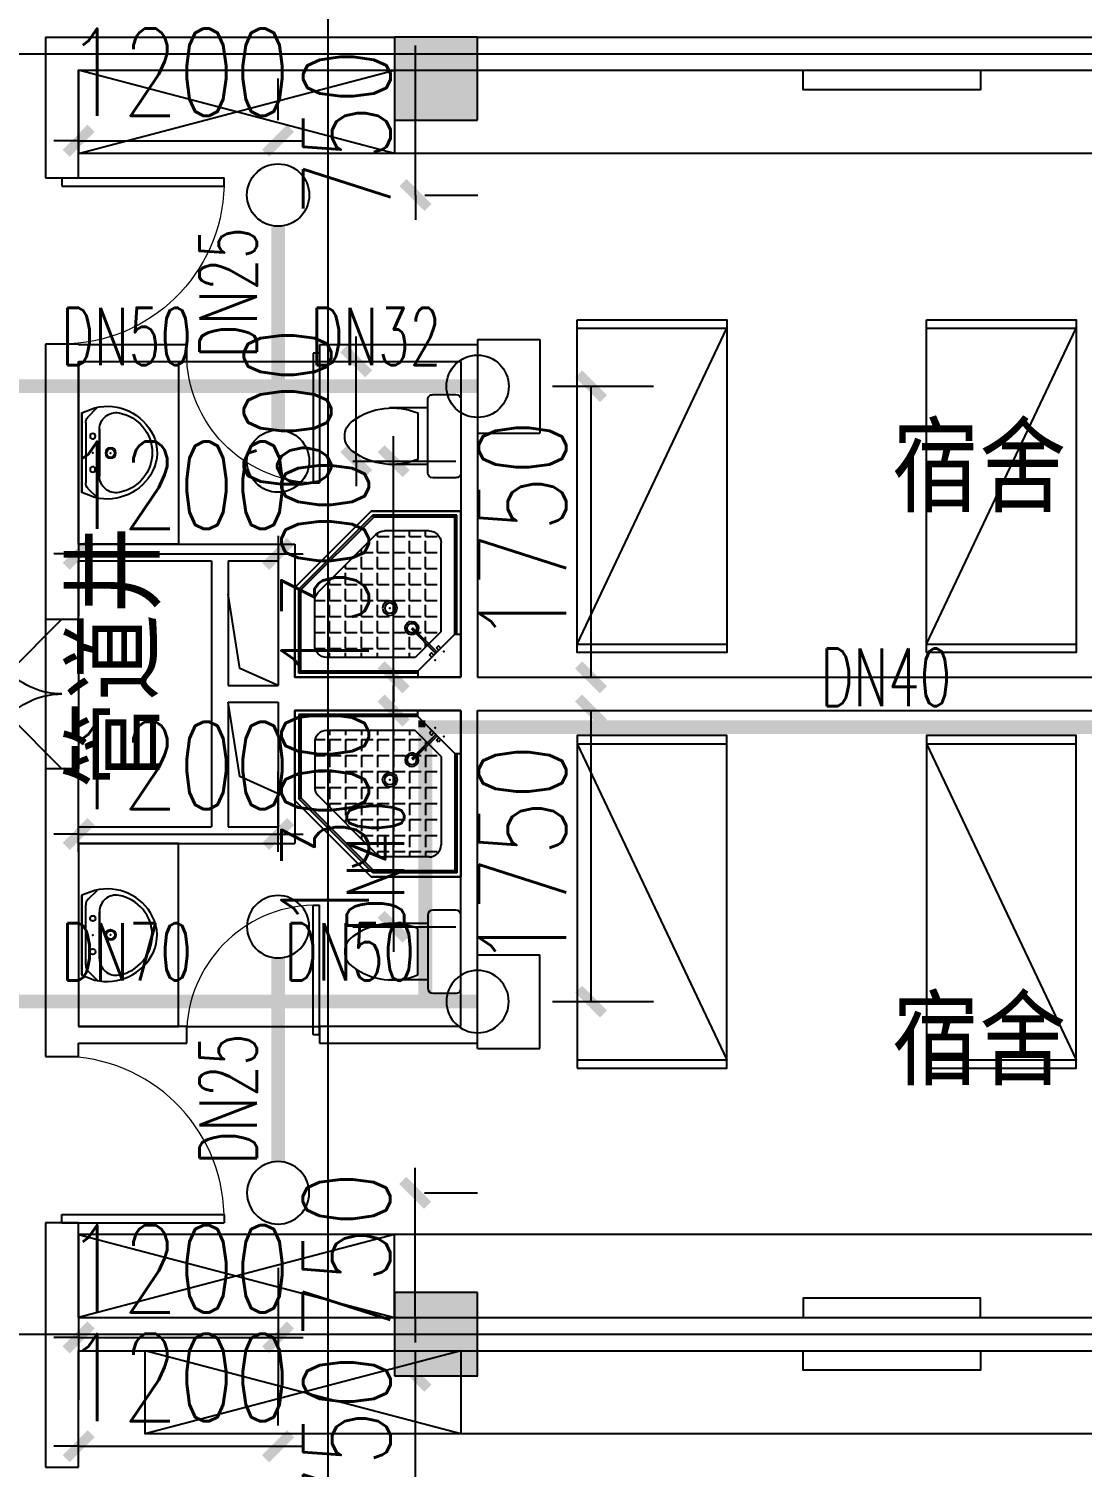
# Model space of a CAD drawing. Extents: x 0 to 2838408, y -923048 to 203859.
# Drawn here: x 2778163 to 2784500, y -489658 to -481008 of the extents above; entities that cross this region are included whole.
import ezdxf

# ---------------------------------------------------------------- set-up
doc = ezdxf.new("R2010")
doc.units = 0
doc.header["$LTSCALE"] = 1000
for name, color, linetype in [('A-Fixt', 81, 'Continuous'), ('CLAYER', 7, 'Continuous'), ('COLUMN', 9, 'Continuous'), ('DOOR_FIRE', 4, 'Continuous'), ('DOTE', 8, 'Continuous'), ('EQUIP_喷头', 7, 'Continuous'), ('PIPE-喷淋', 6, 'Continuous'), ('PUB_HATCH', 8, 'Continuous'), ('PUB_TEXT', 7, 'Continuous'), ('TEXT_喷淋', 7, 'Continuous'), ('TWT_DIM', 3, 'Continuous'), ('WALL', 9, 'Continuous'), ('WINDOW', 4, 'Continuous'), ('XREF', 8, 'Continuous'), ('洁具', 213, 'Continuous'), ('配景', 3, 'Continuous')]:
    doc.layers.add(name, color=color, linetype=linetype)
doc.styles.add('_TCH_DIM_T3', font='SIMPLEX', dxfattribs={"width": 0.75, "bigfont": 'HZTXT'})
doc.styles.add('_TWT_PIPEDN', font='SIMPLEX', dxfattribs={"width": 0.8, "height": 2.3, "bigfont": 'HZTXT'})
doc.styles.get("Standard").update_dxf_attribs({"font": 'geniso.shx', "bigfont": 'hztxt.shx'})
doc.dimstyles.new('_TWT_ARCH&&150', dxfattribs={"dimtxt": 525, "dimasz": 150, "dimexe": 375, "dimexo": 450, "dimgap": 150, "dimtad": 1, "dimdec": 0, "dimzin": 0, "dimdsep": 46, "dimtxsty": '_TCH_DIM_T3', "dimblk": 'ARCHTICK', "dimcen": 0.09, "dimclrt": 7, "dimazin": 2, "dimtfac": 1, "dimtdec": 0, "dimtix": 1, "dimtmove": 2, "dimatfit": 3, "dimfxl": 1, "dimtolj": 1, "dimtzin": 0, "dimarcsym": 0})

# ---------------------------------------------------------------- blocks, each defined once
blk = doc.blocks.new('1F平面-CAD导入_dwg_Drawing4_t3_dwg_$plan$00001613-474159-1F-927810-1F')
at = {"layer": '洁具'}
for p, q in [((-30, 250), (-170, 250)), ((-200, 169.7), (-430.4, 169.7)), ((-260.4, -139.7), (-260.4, 139.7)), ((-200, -169.7), (-200, -220)), ((-170, -250), (-30, -250))]:
    blk.add_line(p, q, dxfattribs=at)
for points in [[(-200, 220), (-200, 169.7), (-200, -169.7), (-430.4, -169.7)], [(0, -220), (0, 220)]]:
    blk.add_lwpolyline(points, dxfattribs=at)
for centre, radius, start, end in [((-170, 220), 30, 90, 180), ((-30, 220), 30, 0, 90), ((-589.6, 0), 109.8, 123.45086, 236.54914), ((-412.8, -227.4), 397.5, 67.45048, 126.63814), ((-412.8, 227.4), 397.5, 233.36186, 292.54952), ((-170, -220), 30, 180, 270), ((-30, -220), 30, 270, 0)]:
    blk.add_arc(centre, radius, start, end, dxfattribs=at)
blk = doc.blocks.new('$lvtry$00000169')
at = {"color": 0}
for p, q in [((258.9, -36), (258.9, 0)), ((258.9, -36), (36, -258.9)), ((258.9, -24), (976, -24)), ((258.9, -36), (964, -36)), ((964, -36), (976, -24)), ((964, -36), (964, -525.1)), ((976, -24), (976, -530.1)), ((276.1, -120), (120, -276.1)), ((143.9, -151), (290.7, -298.1)), ((151, -143.9), (297.8, -291)), ((269.6, -212.7), (269.6, -142.7)), ((276.1, -120), (808, -120)), ((365.9, -212.7), (365.9, -142.7)), ((462.1, -212.7), (462.1, -142.7)), ((558.4, -212.7), (558.4, -142.7)), ((654.6, -212.7), (654.6, -142.7)), ((750.9, -212.7), (750.9, -142.7)), ((847.1, -212.7), (847.1, -142.7)), ((36, -258.9), (0, -258.9)), ((24, -258.9), (24, -976)), ((36, -258.9), (36, -964)), ((173.4, -308.9), (173.4, -238.9)), ((183.4, -212.7), (205.5, -212.7)), ((219.6, -212.7), (243.4, -212.7)), ((269.6, -212.7), (339.6, -212.7)), ((269.6, -262.8), (269.6, -238.9)), ((365.9, -212.7), (435.9, -212.7)), ((365.9, -308.9), (365.9, -238.9)), ((462.1, -212.7), (532.1, -212.7)), ((462.1, -308.9), (462.1, -238.9)), ((558.4, -212.7), (628.4, -212.7)), ((558.4, -308.9), (558.4, -238.9)), ((654.6, -212.7), (724.6, -212.7)), ((654.6, -308.9), (654.6, -238.9)), ((750.9, -212.7), (820.9, -212.7)), ((750.9, -308.9), (750.9, -238.9)), ((847.1, -212.7), (880, -212.7)), ((847.1, -308.9), (847.1, -238.9)), ((880, -192), (880, -460.5)), ((120, -276.1), (120, -808)), ((120, -308.9), (147.1, -308.9)), ((173.4, -308.9), (243.4, -308.9)), ((173.4, -405.2), (173.4, -335.2)), ((269.6, -405.2), (269.6, -335.2)), ((334.3, -308.9), (339.6, -308.9)), ((365.9, -308.9), (435.9, -308.9)), ((365.9, -405.2), (365.9, -335.2)), ((462.1, -308.9), (532.1, -308.9)), ((462.1, -405.2), (462.1, -335.2)), ((558.4, -308.9), (628.4, -308.9)), ((558.4, -405.2), (558.4, -335.2)), ((654.6, -308.9), (724.6, -308.9)), ((654.6, -405.2), (654.6, -335.2)), ((750.9, -308.9), (820.9, -308.9)), ((750.9, -405.2), (750.9, -335.2)), ((847.1, -308.9), (880, -308.9)), ((847.1, -405.2), (847.1, -335.2)), ((120, -405.2), (147.1, -405.2)), ((173.4, -405.2), (243.4, -405.2)), ((173.4, -501.4), (173.4, -431.4)), ((269.6, -405.2), (339.6, -405.2)), ((269.6, -501.4), (269.6, -431.4)), ((365.9, -405.2), (378.6, -405.2)), ((365.9, -501.4), (365.9, -431.4)), ((462.1, -405.2), (532.1, -405.2)), ((462.1, -501.4), (462.1, -431.4)), ((558.4, -405.2), (628.4, -405.2)), ((558.4, -501.4), (558.4, -431.4)), ((654.6, -405.2), (724.6, -405.2)), ((654.6, -501.4), (654.6, -431.4)), ((750.9, -405.2), (820.9, -405.2)), ((750.9, -501.4), (750.9, -431.4)), ((847.1, -405.2), (880, -405.2)), ((847.1, -501.4), (847.1, -431.4)), ((120, -501.4), (147.1, -501.4)), ((173.4, -501.4), (243.4, -501.4)), ((269.6, -501.4), (339.6, -501.4)), ((365.9, -501.4), (435.9, -501.4)), ((462.1, -501.4), (532.1, -501.4)), ((858.9, -511.4), (511.4, -858.9)), ((558.4, -501.4), (628.4, -501.4)), ((654.6, -501.4), (724.6, -501.4)), ((750.9, -501.4), (820.9, -501.4)), ((847.1, -501.4), (867.2, -501.4)), ((120, -597.7), (147.1, -597.7)), ((173.4, -597.7), (173.4, -527.7)), ((173.4, -597.7), (243.4, -597.7)), ((269.6, -597.7), (269.6, -527.7)), ((269.6, -597.7), (339.6, -597.7)), ((365.9, -597.7), (365.9, -527.7)), ((365.9, -597.7), (435.9, -597.7)), ((462.1, -597.7), (462.1, -527.7)), ((462.1, -597.7), (532.1, -597.7)), ((964, -525.1), (525.1, -964)), ((976, -530.1), (530.1, -976)), ((558.4, -597.7), (558.4, -527.7)), ((558.4, -597.7), (628.4, -597.7)), ((654.6, -597.7), (654.6, -527.7)), ((654.6, -597.7), (724.6, -597.7)), ((750.9, -597.7), (750.9, -527.7)), ((750.9, -597.7), (772.6, -597.7)), ((964, -525.1), (976, -530.1)), ((173.4, -693.9), (173.4, -623.9)), ((269.6, -693.9), (269.6, -623.9)), ((365.9, -693.9), (365.9, -623.9)), ((462.1, -693.9), (462.1, -623.9)), ((558.4, -693.9), (558.4, -623.9)), ((654.6, -693.9), (654.6, -623.9)), ((120, -693.9), (147.1, -693.9)), ((173.4, -693.9), (243.4, -693.9)), ((173.4, -790.2), (173.4, -720.2)), ((269.6, -693.9), (339.6, -693.9)), ((269.6, -790.2), (269.6, -720.2)), ((365.9, -693.9), (435.9, -693.9)), ((365.9, -790.2), (365.9, -720.2)), ((462.1, -693.9), (532.1, -693.9)), ((462.1, -790.2), (462.1, -720.2)), ((558.4, -693.9), (628.4, -693.9)), ((558.4, -790.2), (558.4, -720.2)), ((654.6, -693.9), (676.4, -693.9)), ((120, -790.2), (147.1, -790.2)), ((173.4, -790.2), (243.4, -790.2)), ((173.4, -877.5), (173.4, -816.4)), ((269.6, -790.2), (339.6, -790.2)), ((269.6, -880), (269.6, -816.4)), ((365.9, -790.2), (435.9, -790.2)), ((365.9, -880), (365.9, -816.4)), ((462.1, -790.2), (532.1, -790.2)), ((462.1, -880), (462.1, -816.4)), ((558.4, -790.2), (580.1, -790.2)), ((192, -880), (460.5, -880)), ((36, -964), (24, -976)), ((24, -976), (530.1, -976)), ((36, -964), (525.1, -964)), ((525.1, -964), (530.1, -976))]:
    blk.add_line(p, q, dxfattribs=at)
blk.add_lwpolyline([(0, 0), (0, -1000), (540, -1000), (1000, -540), (1000, 0)], close=True)
for points in [[(0, 0), (0, -1000)], [(0, 0), (1000, 0)], [(1000, 0), (1000, -540)], [(136.1, -189.7), (147.9, -177.9), (132.5, -162.5), (120.7, -174.3)], [(189.7, -136.1), (177.9, -147.9), (162.5, -132.5), (174.3, -120.7)], [(1000, -540), (540, -1000)], [(0, -1000), (540, -1000)]]:
    blk.add_lwpolyline(points, close=True, dxfattribs=at)
for radius in [43.8, 31.1]:
    blk.add_circle((416.2, -427.6), radius, dxfattribs=at)
for centre, radius, start, end in [((808, -192), 72, 0, 90), ((296, -295.7), 40.6, 142.58296, 128.41974), ((296, -295.7), 28.6, 145.82801, 125.65986), ((808, -460.5), 72, 315, 0), ((192, -808), 72, 180, 270), ((460.5, -808), 72, 270, 315)]:
    blk.add_arc(centre, radius, start, end, dxfattribs=at)
for p in [(103.2, -155.8, 0), (156.1, -102.2, 0), (415.8, -428.1, 0)]:
    blk.add_point(p, dxfattribs=at)
blk = doc.blocks.new('$lvtry$00000178')
at = {"color": 0}
for p, q in [((-238.4, 0), (238.4, 0)), ((-214.1, -36.1), (-272.1, -90.6)), ((-179.8, -22.5), (180.1, -22.5)), ((215.7, -37.5), (268.3, -90.8)), ((-141.7, -105.2), (140.2, -105.2)), ((140.2, -105.2), (-141.7, -105.2))]:
    blk.add_line(p, q, dxfattribs=at)
blk.add_lwpolyline([(-103.6, -429.7, 0.224698), (110.4, -425.4, 0.348046), (268.9, -78.5), (239.5, 0), (-241.3, 0), (-270.7, -78.5, 0.356844)], format="xyb", close=True, dxfattribs=at)
for centre, radius in [((-100, -65), 16.3), ((100, -65), 16.3), ((1.4, -172.5), 31.6)]:
    blk.add_circle(centre, radius, dxfattribs=at)
at = {"color": 0, "lineweight": 13}
blk.add_circle((1.4, -172.5), 23, dxfattribs=at)
at = {"color": 0}
for centre, radius, start, end in [((-179.8, -72.5), 50, 90, 133.18096), ((180.1, -72.5), 50, 44.56072, 90), ((-141.7, -205.2), 100, 90, 190.56023), ((140.2, -205.2), 100, 349.43977, 90), ((-0.7, -179), 243.4, 190.56023, 349.43977)]:
    blk.add_arc(centre, radius, start, end, dxfattribs=at)
for p in [(0, -65), (1.4, -172.5)]:
    blk.add_point(p, dxfattribs=at)
blk = doc.blocks.new('A$C70365C93')
at = {"layer": '洁具'}
blk.add_lwpolyline([(-1900, 2300), (-1900, 1700), (-800, 1700), (-800, 2300)], close=True, dxfattribs=at)
blk.add_blockref('$lvtry$00000178', (-1350, 2280), dxfattribs=at)
at = {"layer": '洁具', "rotation": 180}
blk.add_blockref('$lvtry$00000169', (0, 0), dxfattribs=at)
at = {"layer": '洁具', "extrusion": (0, 0, -1), "xscale": -1, "zscale": -1, "rotation": 90}
blk.add_blockref('1F平面-CAD导入_dwg_Drawing4_t3_dwg_$plan$00001613-474159-1F-927810-1F', (1450, 0), dxfattribs=at)
blk = doc.blocks.new('单人床')
at = {"layer": 'A-Fixt'}
for p, q in [((47773.8, 13973.4), (48673.8, 13973.4)), ((47773.8, 12073.4), (48673.8, 13973.4)), ((47773.8, 12073.4), (48673.8, 12073.4))]:
    blk.add_line(p, q, dxfattribs=at)
blk.add_lwpolyline([(47773.8, 14023.4), (48673.8, 14023.4), (48673.8, 12023.4), (47773.8, 12023.4), (47773.8, 14023.4)], dxfattribs=at)
blk = doc.blocks.new('CH_AP01')
for p, q in [((-311.4, 16.6), (-275, 0)), ((-275, 0), (275, 0)), ((275, 0), (311.4, 16.6))]:
    blk.add_line(p, q)
for centre, radius, start, end in [((0, -578.9), 1212.6, 74.71041, 105.28959), ((-306.8, 555.3), 37.8, 100.18588, 202.83587), ((-1658.4, 201.9), 1359.7, 352.16586, 14.42826), ((-823.7, 250), 562.9, 335.50378, 31.09034), ((0, -578.9), 1172.6, 75.02868, 104.97132), ((0, -1278.1), 1856.9, 80.61099, 99.38901), ((-823.7, 250), 602.9, 335.50378, 30.26909), ((823.7, 250), 602.9, 149.73091, 204.49622), ((823.7, 250), 562.9, 148.90966, 204.49622), ((1658.4, 201.9), 1359.7, 165.57174, 187.83414), ((306.8, 555.3), 37.8, 337.16413, 79.81412), ((0, -578.9), 1092.6, 75.87672, 104.12328)]:
    blk.add_arc(centre, radius, start, end)
blk = doc.blocks.new('A$C61295E98')
at = {"color": 3}
for p, q in [((544, 597.9), (0, 597.9)), ((0, 597.9), (0, 0)), ((161.4, 597.9), (161.4, 0)), ((170.4, 0.2), (170.4, 597.6)), ((602.7, 572.2), (602.7, 25.6)), ((624, 517.9), (624, 80)), ((544, 0), (0, 0))]:
    blk.add_line(p, q, dxfattribs=at)
for points in [[(81.8, 540.3), (75.3, 540.3), (75.3, 576.8), (81.8, 576.8)], [(81.8, 453.1), (75.3, 453.1), (75.3, 489.6), (81.8, 489.6)], [(81.8, 352.9), (75.3, 352.9), (75.3, 389.4), (81.8, 389.4)]]:
    blk.add_lwpolyline(points, close=True, dxfattribs=at)
for centre in [(74, 250.1), (74, 164.2), (74, 70.5)]:
    blk.add_circle(centre, 15.7, dxfattribs=at)
for centre, start, end in [((544, 517.9), 360, 90), ((544, 80), 270, 0)]:
    blk.add_arc(centre, 80, start, end, dxfattribs=at)
blk = doc.blocks.new('宿舍')
at = {"layer": 'A-Fixt'}
for p, q in [((47853.8, 13801.7), (48353.8, 15701.7)), ((48353.8, 13801.7), (47853.8, 15701.7)), ((47853.8, 13801.7), (48353.8, 13801.7))]:
    blk.add_line(p, q, dxfattribs=at)
for points in [[(47853.8, 8601.7), (48353.8, 8601.7), (48353.8, 15701.7), (47853.8, 15701.7)], [(47853.8, 10676.1), (47970.5, 10676.1), (47970.5, 11742.6), (47853.8, 11742.6)]]:
    blk.add_lwpolyline(points, close=True, dxfattribs=at)
at = {"xscale": -1, "rotation": 90}
for p in [(63677.2, 60475.5), (63677.2, 58775.5)]:
    blk.add_blockref('单人床', p, dxfattribs=at)
at = {"layer": 'A-Fixt', "xscale": -1, "rotation": 180}
for p in [(50002, 9140.5), (51117.2, 9140.5)]:
    blk.add_blockref('CH_AP01', p, dxfattribs=at)
at = {"layer": '配景', "color": 252}
blk.add_blockref('A$C61295E98', (47853.8, 7096.6), dxfattribs=at)
blk = doc.blocks.new('宿舍一')
at = {"layer": 'A-Fixt'}
for p, q in [((48153.8, 16101.7), (48653.8, 16101.7)), ((48653.8, 14201.7), (48153.8, 16101.7)), ((48653.8, 16101.7), (48153.8, 14201.7)), ((48153.8, 14201.7), (48653.8, 14201.7))]:
    blk.add_line(p, q, dxfattribs=at)
for points in [[(48153.8, 8601.7), (48653.8, 8601.7), (48653.8, 16101.7), (48153.8, 16101.7)], [(48153.8, 10676.1), (48270.5, 10676.1), (48270.5, 11742.6), (48153.8, 11742.6)]]:
    blk.add_lwpolyline(points, close=True, dxfattribs=at)
at = {"xscale": -1, "rotation": 90}
for p in [(63677.2, 60875.5), (63677.2, 58775.5)]:
    blk.add_blockref('单人床', p, dxfattribs=at)
at = {"layer": 'A-Fixt', "xscale": -1, "rotation": 179.9999999998882}
for p in [(50002, 9140.5), (51117.2, 9140.5)]:
    blk.add_blockref('CH_AP01', p, dxfattribs=at)
at = {"layer": '配景', "color": 252, "rotation": 359.9999999998882}
blk.add_blockref('A$C61295E98', (48153.8, 7096.6), dxfattribs=at)
blk = doc.blocks.new('$DorLib2D$00000116')
at = {"color": 0}
for p, q in [((-0.5, 0), (-0.1464, 0.3536)), ((0.5, 0), (0.1464, 0.3536))]:
    blk.add_line(p, q, dxfattribs=at)
for centre, start, end in [((-0.5, 0), 0, 45), ((0.5, 0), 135, 180)]:
    blk.add_arc(centre, 0.5, start, end, dxfattribs=at)
blk = doc.blocks.new('$DorLib2D$00000001')
for p, q in [((0.45, 0.975), (0.5, 0.975)), ((0.45, 0), (0.45, 0.975)), ((0.5, 0), (0.5, 0.975)), ((0.5, 0), (0.45, 0))]:
    blk.add_line(p, q)
at = {"lineweight": 13}
blk.add_arc((0.475, 0), 0.975, 91.46928, 180, dxfattribs=at)
blk = doc.blocks.new('3F1')
at = {"layer": 'PUB_HATCH'}
for points in [[(2444316.7, -481058.3), (2444316.7, -481558.3), (2444816.7, -481558.3), (2444816.7, -481058.3)], [(2444316.7, -488608.3), (2444316.7, -489108.3), (2444816.7, -489108.3), (2444816.7, -488608.3)]]:
    blk.add_hatch(color=256, dxfattribs=at).paths.add_polyline_path(points)
for points in [[(2443616.7, -484958.3), (2443386.5, -484854.7), (2443316.7, -484408.3)], [(2443616.7, -485608.3), (2443386.5, -485504.7), (2443316.7, -485058.3)]]:
    blk.add_lwpolyline(points)
at = {"layer": 'COLUMN'}
for p, q in [((2444316.7, -481058.3), (2444316.7, -481558.3)), ((2444816.7, -481058.3), (2444316.7, -481058.3)), ((2444816.7, -481558.3), (2444816.7, -481058.3)), ((2444316.7, -481558.3), (2444816.7, -481558.3)), ((2444316.7, -488608.3), (2444316.7, -489108.3)), ((2444816.7, -488608.3), (2444316.7, -488608.3)), ((2444816.7, -489108.3), (2444816.7, -488608.3)), ((2444316.7, -489108.3), (2444816.7, -489108.3))]:
    blk.add_line(p, q, dxfattribs=at)
at = {"layer": 'DOOR_FIRE'}
for p, q in [((2442216.7, -484558.3), (2442216.7, -485458.3)), ((2442416.7, -484558.3), (2442416.7, -485458.3))]:
    blk.add_line(p, q, dxfattribs=at)
at = {"layer": 'DOTE'}
for p, q in [((2443916.7, -467258.3), (2443916.7, -550458.3)), ((2435862.3, -481158.3), (2453916.7, -481158.3)), ((2435862.3, -488858.3), (2453916.7, -488858.3))]:
    blk.add_line(p, q, dxfattribs=at)
at = {"layer": 'WALL'}
for p, q in [((2442216.7, -481058.3), (2442216.7, -481904)), ((2442216.7, -481058.3), (2444316.7, -481058.3)), ((2444816.7, -481058.3), (2449916.7, -481058.3)), ((2442416.7, -481904), (2442416.7, -481258.3)), ((2442416.7, -481258.3), (2444316.7, -481258.3)), ((2444816.7, -481258.3), (2449916.7, -481258.3)), ((2442216.7, -481904), (2442416.7, -481904)), ((2442416.7, -482904), (2442216.7, -482904)), ((2442216.7, -482904), (2442216.7, -482908.3)), ((2442216.7, -482908.3), (2442216.7, -484108.3)), ((2442416.7, -482908.3), (2442416.7, -482904)), ((2443066.7, -482908.3), (2442416.7, -482908.3)), ((2443066.7, -483008.3), (2443066.7, -482908.3)), ((2444816.7, -482908.3), (2443866.7, -482908.3)), ((2443866.7, -482908.3), (2443866.7, -483008.3)), ((2444816.7, -482908.3), (2444816.7, -484908.3)), ((2442416.7, -483008.3), (2442416.7, -484108.3)), ((2442416.7, -483008.3), (2443066.7, -483008.3)), ((2443866.7, -483008.3), (2444716.7, -483008.3)), ((2444716.7, -483008.3), (2444716.7, -484908.3)), ((2442216.7, -484108.3), (2442216.7, -484558.3)), ((2442416.7, -484108.3), (2443216.7, -484108.3)), ((2443216.7, -484108.3), (2443716.7, -484108.3)), ((2443716.7, -484108.3), (2443716.7, -484908.3)), ((2442416.7, -484558.3), (2442416.7, -484208.3)), ((2442416.7, -484208.3), (2443216.7, -484208.3)), ((2443216.7, -484208.3), (2443216.7, -485008.3)), ((2443316.7, -484208.3), (2443616.7, -484208.3)), ((2443316.7, -484208.3), (2443316.7, -484958.3)), ((2443616.7, -484208.3), (2443616.7, -484958.3)), ((2442216.7, -484558.3), (2442416.7, -484558.3)), ((2443716.7, -484908.3), (2444716.7, -484908.3)), ((2444816.7, -484908.3), (2450166.7, -484908.3)), ((2443316.7, -484958.3), (2443616.7, -484958.3)), ((2443216.7, -485008.3), (2443216.7, -485808.3)), ((2443316.7, -485058.3), (2443316.7, -485808.3)), ((2443316.7, -485058.3), (2443616.7, -485058.3)), ((2443616.7, -485058.3), (2443616.7, -485808.3)), ((2443716.7, -485108.3), (2443716.7, -485908.3)), ((2443716.7, -485108.3), (2444716.7, -485108.3)), ((2444716.7, -487008.3), (2444716.7, -485108.3)), ((2444816.7, -487108.3), (2444816.7, -485108.3)), ((2444816.7, -485108.3), (2450166.7, -485108.3)), ((2442416.7, -485458.3), (2442216.7, -485458.3)), ((2442216.7, -485458.3), (2442216.7, -485908.3)), ((2442416.7, -485808.3), (2442416.7, -485458.3)), ((2442416.7, -485808.3), (2443216.7, -485808.3)), ((2443316.7, -485808.3), (2443616.7, -485808.3)), ((2442216.7, -485908.3), (2442216.7, -487108.3)), ((2442416.7, -485908.3), (2442416.7, -487008.3)), ((2442416.7, -485908.3), (2443216.7, -485908.3)), ((2443216.7, -485908.3), (2443716.7, -485908.3)), ((2443066.7, -487008.3), (2442416.7, -487008.3)), ((2443066.7, -487108.3), (2443066.7, -487008.3)), ((2444716.7, -487008.3), (2443866.7, -487008.3)), ((2443866.7, -487008.3), (2443866.7, -487108.3)), ((2442216.7, -487108.3), (2442216.7, -487187.9)), ((2442416.7, -487108.3), (2443066.7, -487108.3)), ((2442416.7, -487187.9), (2442416.7, -487108.3)), ((2443866.7, -487108.3), (2444816.7, -487108.3)), ((2442216.7, -487187.9), (2442416.7, -487187.9)), ((2442416.7, -488187.9), (2442216.7, -488187.9)), ((2442216.7, -488187.9), (2442216.7, -488858.3)), ((2442416.7, -488758.3), (2442416.7, -488187.9)), ((2442416.7, -488758.3), (2444316.7, -488758.3)), ((2444816.7, -488758.3), (2449916.7, -488758.3)), ((2442216.7, -488858.3), (2442216.7, -489658.3)), ((2442416.7, -489658.3), (2442416.7, -488958.3)), ((2442416.7, -488958.3), (2444316.7, -488958.3)), ((2444816.7, -488958.3), (2449916.7, -488958.3)), ((2442216.7, -489658.3), (2442416.7, -489658.3))]:
    blk.add_line(p, q, dxfattribs=at)
at = {"layer": 'WINDOW'}
for p, q in [((2443066.7, -483008.3), (2443866.7, -483008.3)), ((2443066.7, -487008.3), (2443866.7, -487008.3))]:
    blk.add_line(p, q, dxfattribs=at)
at = {"xscale": -1, "rotation": 89.99999999992463}
for name, p in [('宿舍一', (2458518.4, -433104.4)), ('A$C70365C93', (2444716.7, -484908.3)), ('宿舍', (2458518.4, -441104.4))]:
    blk.add_blockref(name, p, dxfattribs=at)
for name, p, rotation in [('A$C70365C93', (2444716.7, -485108.3), 89.99999999999997), ('宿舍一', (2458518.4, -536912.1), 90.00000000002933)]:
    blk.add_blockref(name, p, dxfattribs=dict(rotation=rotation))
at = {"layer": 'DOOR_FIRE', "xscale": 900, "yscale": -900, "zscale": 200, "rotation": 269.9999999999926}
blk.add_blockref('$DorLib2D$00000116', (2442316.7, -485008.3), dxfattribs=at)
at = {"layer": 'WINDOW', "yscale": 1000, "rotation": 269.9999999999923}
for p, xscale, zscale in [((2442316.7, -482404), -1000, -1000), ((2442316.7, -487687.9), 1000, 1000)]:
    blk.add_blockref('$DorLib2D$00000001', p, dxfattribs=dict(at, xscale=xscale, zscale=zscale))
at = {"layer": 'WINDOW', "xscale": 800, "zscale": 800}
for p, yscale in [((2443466.7, -482958.3), -800), ((2443466.7, -487058.3), 800)]:
    blk.add_blockref('$DorLib2D$00000001', p, dxfattribs=dict(at, yscale=yscale))
at = {"layer": 'CLAYER'}
blk.add_text('管道井', height=525, rotation=90, dxfattribs=at).set_placement((2442903.7, -485575.9))
at = {"layer": 'PUB_TEXT'}
for p in [(2447308.9, -483916.2), (2447308.9, -487361.6)]:
    blk.add_text('宿舍', height=525, dxfattribs=at).set_placement(p)
blk = doc.blocks.new('_ArchTick')
at = {"color": 0, "linetype": 'ByBlock', "const_width": 0.4}
blk.add_lwpolyline([(-0.5, -0.5), (0.5, 0.5)], dxfattribs=at)
blk = doc.blocks.new('*D2303')
at = {"layer": 'Defpoints', "color": 0, "linetype": 'ByBlock', "transparency": 16777216}
for p in [(2780095.3, -489108.3), (2780488.7, -489108.3), (2780095.3, -489858.3)]:
    blk.add_point(p, dxfattribs=at)
at = {"layer": 'TWT_DIM', "color": 0, "linetype": 'ByBlock', "lineweight": -2, "transparency": 16777216}
for p, q in [((2780488.7, -489108.3), (2780488.7, -488958.3)), ((2780488.7, -489858.3), (2780488.7, -489108.3)), ((2780545.3, -489108.3), (2780863.7, -489108.3)), ((2780488.7, -489858.3), (2780488.7, -490008.3)), ((2780545.3, -489858.3), (2780863.7, -489858.3))]:
    blk.add_line(p, q, dxfattribs=at)
at = {"layer": 'TWT_DIM', "color": 0, "linetype": 'ByBlock', "lineweight": -2, "transparency": 16777216, "xscale": 150, "yscale": 150, "zscale": 150}
for p, rotation in [((2780488.7, -489108.3), 270), ((2780488.7, -489858.3), 90)]:
    blk.add_blockref('_ArchTick', p, dxfattribs=dict(at, rotation=rotation))
at = {"layer": 'TWT_DIM', "color": 7, "linetype": 'ByBlock', "transparency": 16777216, "insert": (2780076.2, -489483.3), "char_height": 525, "attachment_point": 5, "rotation": 90, "style": '_TCH_DIM_T3'}
blk.add_mtext('\\A1;750', dxfattribs=at)
blk = doc.blocks.new('*D2305')
at = {"layer": 'Defpoints', "color": 0, "linetype": 'ByBlock', "transparency": 16777216}
for p in [(2779662.5, -489531.9), (2778462.5, -489858.3), (2779662.5, -489858.3)]:
    blk.add_point(p, dxfattribs=at)
at = {"layer": 'TWT_DIM', "color": 0, "linetype": 'ByBlock', "lineweight": -2, "transparency": 16777216}
for p, q in [((2778462.5, -489408.3), (2778462.5, -489156.9)), ((2779662.5, -489408.3), (2779662.5, -489156.9)), ((2778462.5, -489531.9), (2778312.5, -489531.9)), ((2778462.5, -489531.9), (2779662.5, -489531.9)), ((2779662.5, -489531.9), (2779812.5, -489531.9))]:
    blk.add_line(p, q, dxfattribs=at)
at = {"layer": 'TWT_DIM', "color": 0, "linetype": 'ByBlock', "lineweight": -2, "transparency": 16777216, "xscale": 150, "yscale": 150, "zscale": 150}
blk.add_blockref('_ArchTick', (2778462.5, -489531.9), dxfattribs=at)
at = {"layer": 'TWT_DIM', "color": 0, "linetype": 'ByBlock', "lineweight": -2, "transparency": 16777216, "xscale": 150, "yscale": 150, "zscale": 150, "rotation": 180}
blk.add_blockref('_ArchTick', (2779662.5, -489531.9), dxfattribs=at)
at = {"layer": 'TWT_DIM', "color": 7, "linetype": 'ByBlock', "transparency": 16777216, "insert": (2779062.5, -489119.4), "char_height": 525, "attachment_point": 5, "style": '_TCH_DIM_T3'}
blk.add_mtext('\\A1;1200', dxfattribs=at)
blk = doc.blocks.new('*D2311')
at = {"layer": 'Defpoints', "color": 0, "linetype": 'ByBlock', "transparency": 16777216}
for p in [(2779662.5, -483608.3), (2780357.4, -483608.3), (2779662.5, -484908.3)]:
    blk.add_point(p, dxfattribs=at)
at = {"layer": 'TWT_DIM', "color": 0, "linetype": 'ByBlock', "lineweight": -2, "transparency": 16777216}
for p, q in [((2780357.4, -483608.3), (2780357.4, -483458.3)), ((2780112.5, -483608.3), (2780732.4, -483608.3)), ((2780357.4, -484908.3), (2780357.4, -483608.3)), ((2780112.5, -484908.3), (2780732.4, -484908.3)), ((2780357.4, -484908.3), (2780357.4, -485058.3))]:
    blk.add_line(p, q, dxfattribs=at)
at = {"layer": 'TWT_DIM', "color": 0, "linetype": 'ByBlock', "lineweight": -2, "transparency": 16777216, "xscale": 150, "yscale": 150, "zscale": 150}
for p, rotation in [((2780357.4, -483608.3), 270), ((2780357.4, -484908.3), 90)]:
    blk.add_blockref('_ArchTick', p, dxfattribs=dict(at, rotation=rotation))
at = {"layer": 'TWT_DIM', "color": 7, "linetype": 'ByBlock', "transparency": 16777216, "insert": (2779944.9, -484258.3), "char_height": 525, "attachment_point": 5, "rotation": 90, "style": '_TCH_DIM_T3'}
blk.add_mtext('\\A1;1300', dxfattribs=at)
blk = doc.blocks.new('*D2312')
at = {"layer": 'Defpoints', "color": 0, "linetype": 'ByBlock', "transparency": 16777216}
for p in [(2779662.5, -485108.3), (2780357.4, -485108.3), (2779662.5, -486408.3)]:
    blk.add_point(p, dxfattribs=at)
at = {"layer": 'TWT_DIM', "color": 0, "linetype": 'ByBlock', "lineweight": -2, "transparency": 16777216}
for p, q in [((2780357.4, -485108.3), (2780357.4, -484958.3)), ((2780112.5, -485108.3), (2780732.4, -485108.3)), ((2780357.4, -486408.3), (2780357.4, -485108.3)), ((2780112.5, -486408.3), (2780732.4, -486408.3)), ((2780357.4, -486408.3), (2780357.4, -486558.3))]:
    blk.add_line(p, q, dxfattribs=at)
at = {"layer": 'TWT_DIM', "color": 0, "linetype": 'ByBlock', "lineweight": -2, "transparency": 16777216, "xscale": 150, "yscale": 150, "zscale": 150}
for p, rotation in [((2780357.4, -485108.3), 270), ((2780357.4, -486408.3), 90)]:
    blk.add_blockref('_ArchTick', p, dxfattribs=dict(at, rotation=rotation))
at = {"layer": 'TWT_DIM', "color": 7, "linetype": 'ByBlock', "transparency": 16777216, "insert": (2779944.9, -485758.3), "char_height": 525, "attachment_point": 5, "rotation": 90, "style": '_TCH_DIM_T3'}
blk.add_mtext('\\A1;1300', dxfattribs=at)
blk = doc.blocks.new('*D2585')
at = {"layer": 'Defpoints', "color": 0, "linetype": 'ByBlock', "transparency": 16777216}
for p in [(2780862.5, -485108.3), (2781544.9, -485108.3), (2780862.5, -486858.3)]:
    blk.add_point(p, dxfattribs=at)
at = {"layer": 'TWT_DIM', "color": 0, "linetype": 'ByBlock', "lineweight": -2, "transparency": 16777216}
for p, q in [((2781312.5, -485108.3), (2781919.9, -485108.3)), ((2781544.9, -486858.3), (2781544.9, -485108.3)), ((2781312.5, -486858.3), (2781919.9, -486858.3))]:
    blk.add_line(p, q, dxfattribs=at)
at = {"layer": 'TWT_DIM', "color": 0, "linetype": 'ByBlock', "lineweight": -2, "transparency": 16777216, "xscale": 150, "yscale": 150, "zscale": 150}
for p, rotation in [((2781544.9, -485108.3), 90), ((2781544.9, -486858.3), 270)]:
    blk.add_blockref('_ArchTick', p, dxfattribs=dict(at, rotation=rotation))
at = {"layer": 'TWT_DIM', "color": 7, "linetype": 'ByBlock', "transparency": 16777216, "insert": (2781132.4, -485983.3), "char_height": 525, "attachment_point": 5, "rotation": 90, "style": '_TCH_DIM_T3'}
blk.add_mtext('\\A1;1750', dxfattribs=at)
blk = doc.blocks.new('*D2586')
at = {"layer": 'Defpoints', "color": 0, "linetype": 'ByBlock', "transparency": 16777216}
for p in [(2780093.7, -488008.3), (2780487, -488008.3), (2780093.7, -488758.3)]:
    blk.add_point(p, dxfattribs=at)
at = {"layer": 'TWT_DIM', "color": 0, "linetype": 'ByBlock', "lineweight": -2, "transparency": 16777216}
for p, q in [((2780487, -488008.3), (2780487, -487858.3)), ((2780487, -488758.3), (2780487, -488008.3)), ((2780543.7, -488008.3), (2780862, -488008.3)), ((2780487, -488758.3), (2780487, -488908.3)), ((2780543.7, -488758.3), (2780862, -488758.3))]:
    blk.add_line(p, q, dxfattribs=at)
at = {"layer": 'TWT_DIM', "color": 0, "linetype": 'ByBlock', "lineweight": -2, "transparency": 16777216, "xscale": 150, "yscale": 150, "zscale": 150}
for p, rotation in [((2780487, -488008.3), 270), ((2780487, -488758.3), 90)]:
    blk.add_blockref('_ArchTick', p, dxfattribs=dict(at, rotation=rotation))
at = {"layer": 'TWT_DIM', "color": 7, "linetype": 'ByBlock', "transparency": 16777216, "insert": (2780074.5, -488383.3), "char_height": 525, "attachment_point": 5, "rotation": 90, "style": '_TCH_DIM_T3'}
blk.add_mtext('\\A1;750', dxfattribs=at)
blk = doc.blocks.new('*D2587')
at = {"layer": 'Defpoints', "color": 0, "linetype": 'ByBlock', "transparency": 16777216}
for p in [(2779662.5, -485850.5), (2778462.5, -486408.3), (2779662.5, -486408.3)]:
    blk.add_point(p, dxfattribs=at)
at = {"layer": 'TWT_DIM', "color": 0, "linetype": 'ByBlock', "lineweight": -2, "transparency": 16777216}
for p, q in [((2778462.5, -485958.3), (2778462.5, -485475.5)), ((2779662.5, -485958.3), (2779662.5, -485475.5)), ((2778462.5, -485850.5), (2778312.5, -485850.5)), ((2778462.5, -485850.5), (2779662.5, -485850.5)), ((2779662.5, -485850.5), (2779812.5, -485850.5))]:
    blk.add_line(p, q, dxfattribs=at)
at = {"layer": 'TWT_DIM', "color": 0, "linetype": 'ByBlock', "lineweight": -2, "transparency": 16777216, "xscale": 150, "yscale": 150, "zscale": 150}
blk.add_blockref('_ArchTick', (2778462.5, -485850.5), dxfattribs=at)
at = {"layer": 'TWT_DIM', "color": 0, "linetype": 'ByBlock', "lineweight": -2, "transparency": 16777216, "xscale": 150, "yscale": 150, "zscale": 150, "rotation": 180}
blk.add_blockref('_ArchTick', (2779662.5, -485850.5), dxfattribs=at)
at = {"layer": 'TWT_DIM', "color": 7, "linetype": 'ByBlock', "transparency": 16777216, "insert": (2779062.5, -485438), "char_height": 525, "attachment_point": 5, "style": '_TCH_DIM_T3'}
blk.add_mtext('\\A1;1200', dxfattribs=at)
blk = doc.blocks.new('*D2588')
at = {"layer": 'Defpoints', "color": 0, "linetype": 'ByBlock', "transparency": 16777216}
for p in [(2778462.5, -488008.3), (2779662.5, -488008.3), (2779662.5, -488877.5)]:
    blk.add_point(p, dxfattribs=at)
at = {"layer": 'TWT_DIM', "color": 0, "linetype": 'ByBlock', "lineweight": -2, "transparency": 16777216}
for p, q in [((2778462.5, -488458.3), (2778462.5, -489252.5)), ((2779662.5, -488458.3), (2779662.5, -489252.5)), ((2778462.5, -488877.5), (2778312.5, -488877.5)), ((2778462.5, -488877.5), (2779662.5, -488877.5)), ((2779662.5, -488877.5), (2779812.5, -488877.5))]:
    blk.add_line(p, q, dxfattribs=at)
at = {"layer": 'TWT_DIM', "color": 0, "linetype": 'ByBlock', "lineweight": -2, "transparency": 16777216, "xscale": 150, "yscale": 150, "zscale": 150}
blk.add_blockref('_ArchTick', (2778462.5, -488877.5), dxfattribs=at)
at = {"layer": 'TWT_DIM', "color": 0, "linetype": 'ByBlock', "lineweight": -2, "transparency": 16777216, "xscale": 150, "yscale": 150, "zscale": 150, "rotation": 180}
blk.add_blockref('_ArchTick', (2779662.5, -488877.5), dxfattribs=at)
at = {"layer": 'TWT_DIM', "color": 7, "linetype": 'ByBlock', "transparency": 16777216, "insert": (2779062.5, -488465), "char_height": 525, "attachment_point": 5, "style": '_TCH_DIM_T3'}
blk.add_mtext('\\A1;1200', dxfattribs=at)
blk = doc.blocks.new('*D2589')
at = {"layer": 'Defpoints', "color": 0, "linetype": 'ByBlock', "transparency": 16777216}
for p in [(2780862.5, -483158.3), (2781544.9, -483158.3), (2780862.5, -484908.3)]:
    blk.add_point(p, dxfattribs=at)
at = {"layer": 'TWT_DIM', "color": 0, "linetype": 'ByBlock', "lineweight": -2, "transparency": 16777216}
for p, q in [((2781312.5, -483158.3), (2781919.9, -483158.3)), ((2781544.9, -484908.3), (2781544.9, -483158.3)), ((2781312.5, -484908.3), (2781919.9, -484908.3))]:
    blk.add_line(p, q, dxfattribs=at)
at = {"layer": 'TWT_DIM', "color": 0, "linetype": 'ByBlock', "lineweight": -2, "transparency": 16777216, "xscale": 150, "yscale": 150, "zscale": 150}
for p, rotation in [((2781544.9, -483158.3), 90), ((2781544.9, -484908.3), 270)]:
    blk.add_blockref('_ArchTick', p, dxfattribs=dict(at, rotation=rotation))
at = {"layer": 'TWT_DIM', "color": 7, "linetype": 'ByBlock', "transparency": 16777216, "insert": (2781132.4, -484033.3), "char_height": 525, "attachment_point": 5, "rotation": 90, "style": '_TCH_DIM_T3'}
blk.add_mtext('\\A1;1750', dxfattribs=at)
blk = doc.blocks.new('*D2590')
at = {"layer": 'Defpoints', "color": 0, "linetype": 'ByBlock', "transparency": 16777216}
for p in [(2780095.3, -481258.3), (2780488.7, -481258.3), (2780095.3, -482008.3)]:
    blk.add_point(p, dxfattribs=at)
at = {"layer": 'TWT_DIM', "color": 0, "linetype": 'ByBlock', "lineweight": -2, "transparency": 16777216}
for p, q in [((2780488.7, -481258.3), (2780488.7, -481108.3)), ((2780488.7, -482008.3), (2780488.7, -481258.3)), ((2780545.3, -481258.3), (2780863.7, -481258.3)), ((2780488.7, -482008.3), (2780488.7, -482158.3)), ((2780545.3, -482008.3), (2780863.7, -482008.3))]:
    blk.add_line(p, q, dxfattribs=at)
at = {"layer": 'TWT_DIM', "color": 0, "linetype": 'ByBlock', "lineweight": -2, "transparency": 16777216, "xscale": 150, "yscale": 150, "zscale": 150}
for p, rotation in [((2780488.7, -481258.3), 270), ((2780488.7, -482008.3), 90)]:
    blk.add_blockref('_ArchTick', p, dxfattribs=dict(at, rotation=rotation))
at = {"layer": 'TWT_DIM', "color": 7, "linetype": 'ByBlock', "transparency": 16777216, "insert": (2780076.2, -481633.3), "char_height": 525, "attachment_point": 5, "rotation": 90, "style": '_TCH_DIM_T3'}
blk.add_mtext('\\A1;750', dxfattribs=at)
blk = doc.blocks.new('*D2591')
at = {"layer": 'Defpoints', "color": 0, "linetype": 'ByBlock', "transparency": 16777216}
for p in [(2779662.5, -483008.3), (2780132.3, -483008.3), (2779662.5, -483608.3)]:
    blk.add_point(p, dxfattribs=at)
at = {"layer": 'TWT_DIM', "color": 0, "linetype": 'ByBlock', "lineweight": -2, "transparency": 16777216}
for p, q in [((2780132.3, -483008.3), (2780132.3, -482858.3)), ((2780112.5, -483008.3), (2780507.3, -483008.3)), ((2780132.3, -483608.3), (2780132.3, -483008.3)), ((2780112.5, -483608.3), (2780507.3, -483608.3)), ((2780132.3, -483608.3), (2780132.3, -483758.3))]:
    blk.add_line(p, q, dxfattribs=at)
at = {"layer": 'TWT_DIM', "color": 0, "linetype": 'ByBlock', "lineweight": -2, "transparency": 16777216, "xscale": 150, "yscale": 150, "zscale": 150}
for p, rotation in [((2780132.3, -483008.3), 270), ((2780132.3, -483608.3), 90)]:
    blk.add_blockref('_ArchTick', p, dxfattribs=dict(at, rotation=rotation))
at = {"layer": 'TWT_DIM', "color": 7, "linetype": 'ByBlock', "transparency": 16777216, "insert": (2779719.8, -483308.3), "char_height": 525, "attachment_point": 5, "rotation": 90, "style": '_TCH_DIM_T3'}
blk.add_mtext('\\A1;600', dxfattribs=at)
blk = doc.blocks.new('*D2592')
at = {"layer": 'Defpoints', "color": 0, "linetype": 'ByBlock', "transparency": 16777216}
for p in [(2778462.5, -483608.3), (2779662.5, -483608.3), (2779662.5, -484166)]:
    blk.add_point(p, dxfattribs=at)
at = {"layer": 'TWT_DIM', "color": 0, "linetype": 'ByBlock', "lineweight": -2, "transparency": 16777216}
for p, q in [((2778462.5, -484058.3), (2778462.5, -484541)), ((2779662.5, -484058.3), (2779662.5, -484541)), ((2778462.5, -484166), (2778312.5, -484166)), ((2778462.5, -484166), (2779662.5, -484166)), ((2779662.5, -484166), (2779812.5, -484166))]:
    blk.add_line(p, q, dxfattribs=at)
at = {"layer": 'TWT_DIM', "color": 0, "linetype": 'ByBlock', "lineweight": -2, "transparency": 16777216, "xscale": 150, "yscale": 150, "zscale": 150}
blk.add_blockref('_ArchTick', (2778462.5, -484166), dxfattribs=at)
at = {"layer": 'TWT_DIM', "color": 0, "linetype": 'ByBlock', "lineweight": -2, "transparency": 16777216, "xscale": 150, "yscale": 150, "zscale": 150, "rotation": 180}
blk.add_blockref('_ArchTick', (2779662.5, -484166), dxfattribs=at)
at = {"layer": 'TWT_DIM', "color": 7, "linetype": 'ByBlock', "transparency": 16777216, "insert": (2779062.5, -483753.5), "char_height": 525, "attachment_point": 5, "style": '_TCH_DIM_T3'}
blk.add_mtext('\\A1;1200', dxfattribs=at)
blk = doc.blocks.new('*D2593')
at = {"layer": 'Defpoints', "color": 0, "linetype": 'ByBlock', "transparency": 16777216}
for p in [(2779662.5, -481681.9), (2778462.5, -482008.3), (2779662.5, -482008.3)]:
    blk.add_point(p, dxfattribs=at)
at = {"layer": 'TWT_DIM', "color": 0, "linetype": 'ByBlock', "lineweight": -2, "transparency": 16777216}
for p, q in [((2778462.5, -481558.3), (2778462.5, -481306.9)), ((2779662.5, -481558.3), (2779662.5, -481306.9)), ((2778462.5, -481681.9), (2778312.5, -481681.9)), ((2778462.5, -481681.9), (2779662.5, -481681.9)), ((2779662.5, -481681.9), (2779812.5, -481681.9))]:
    blk.add_line(p, q, dxfattribs=at)
at = {"layer": 'TWT_DIM', "color": 0, "linetype": 'ByBlock', "lineweight": -2, "transparency": 16777216, "xscale": 150, "yscale": 150, "zscale": 150}
blk.add_blockref('_ArchTick', (2778462.5, -481681.9), dxfattribs=at)
at = {"layer": 'TWT_DIM', "color": 0, "linetype": 'ByBlock', "lineweight": -2, "transparency": 16777216, "xscale": 150, "yscale": 150, "zscale": 150, "rotation": 180}
blk.add_blockref('_ArchTick', (2779662.5, -481681.9), dxfattribs=at)
at = {"layer": 'TWT_DIM', "color": 7, "linetype": 'ByBlock', "transparency": 16777216, "insert": (2779062.5, -481269.4), "char_height": 525, "attachment_point": 5, "style": '_TCH_DIM_T3'}
blk.add_mtext('\\A1;1200', dxfattribs=at)
blk = doc.blocks.new('$TwtSys$00000125')
blk.add_circle((0, 0, 0), 1)
blk = doc.blocks.new('$TwtSys$00000131')
for p, q in [((-1.5, 0), (-1.5, 2)), ((-1.5, 2), (1.5, 2)), ((1.5, 0, 0), (1.5, 2, 0)), ((-1.5, 0), (-1, 0)), ((1, 0, 0), (1.5, 0, 0))]:
    blk.add_line(p, q)
blk.add_circle((0, 0), 1)

msp = doc.modelspace()

# ---------------------------------------------------------------- hatches: boundary and pattern name
at = {"layer": 'PIPE-喷淋', "linetype": 'ByBlock'}
for points in [[(2780548.2, -485208.3), (2780507, -485208.3), (2780507, -485167)], [(2780548.2, -485208.3), (2780548.2, -485167), (2780507, -485167)]]:
    msp.add_hatch(color=256, dxfattribs=at).paths.add_polyline_path(points)

# ---------------------------------------------------------------- linework, layer by layer
at = {"layer": 'PIPE-喷淋', "linetype": 'ByBlock', "ltscale": 1.5, "const_width": 82.5}
for points in [[(2779662.5, -482195.8), (2779662.5, -483158.3)], [(2779662.5, -483158.3), (2777862.5, -483158.3)], [(2780862.5, -483158.3), (2779662.5, -483158.3)], [(2779662.5, -483158.3), (2779662.5, -483420.8)], [(2780548.2, -486858.3), (2780548.2, -485208.3)], [(2780548.2, -485208.3), (2786112.5, -485208.3)], [(2779662.5, -486595.8), (2779662.5, -486858.3)], [(2779662.5, -486858.3), (2777862.5, -486858.3)], [(2779662.5, -486858.3), (2779662.5, -487820.8)], [(2780548.2, -486858.3), (2779662.5, -486858.3)], [(2780862.5, -486858.3), (2780548.2, -486858.3)]]:
    msp.add_lwpolyline(points, dxfattribs=at)

# ---------------------------------------------------------------- block references
at = {"layer": 'EQUIP_喷头', "linetype": 'ByBlock', "xscale": 187.5, "zscale": 187.5}
for name, p, yscale, rotation in [('$TwtSys$00000125', (2779662.5, -482008.3), 187.5, 270), ('$TwtSys$00000131', (2780862.5, -483158.3), 187.5, 270), ('$TwtSys$00000125', (2779662.5, -483608.3), 187.5, 270), ('$TwtSys$00000125', (2779662.5, -486408.3), -187.5, 89.99999999999999), ('$TwtSys$00000131', (2780862.5, -486858.3), -187.5, 89.99999999999999), ('$TwtSys$00000125', (2779662.5, -488008.3), -187.5, 89.99999999999999)]:
    msp.add_blockref(name, p, dxfattribs=dict(at, yscale=yscale, rotation=rotation))
at = {"layer": 'XREF'}
msp.add_blockref('3F1', (336045.8, 0), dxfattribs=at)

# ---------------------------------------------------------------- texts
at = {"layer": 'TEXT_喷淋', "color": 251, "linetype": 'ByBlock', "style": '_TWT_PIPEDN', "width": 0.64}
for s, rotation, p in [('DN25', 90, (2779535, -482988.1)), ('DN40', 90, (2780420.7, -486438.1)), ('DN50', 360, (2779700.6, -486730.8)), ('DN25', 90, (2779535, -487838.1))]:
    msp.add_text(s, height=345, rotation=rotation, dxfattribs=at).set_placement(p)
for s, p in [('DN50', (2778357.7, -483030.8)), ('DN32', (2779857.7, -483030.8)), ('DN40', (2782925.6, -485080.8))]:
    msp.add_text(s, height=345, dxfattribs=at).set_placement(p)
at = {"layer": 'TEXT_喷淋', "linetype": 'ByBlock', "style": '_TWT_PIPEDN', "width": 0.64}
msp.add_text('DN70', height=345, rotation=360, dxfattribs=at).set_placement((2778357.7, -486730.8))

# ---------------------------------------------------------------- dimensions: what is measured, and where the dimension line sits
at = {"layer": 'TWT_DIM', "linetype": 'ByBlock'}
for p1, p2, distance, picture, middle in [((2778462.5, -482008.3), (2779662.5, -482008.3), 326.4, '*D2593', (2779062.5, -481269.4)), ((2780095.3, -482008.3), (2780095.3, -481258.3), -393.4, '*D2590', (2780076.2, -481633.3)), ((2779662.5, -483608.3), (2779662.5, -483008.3), -469.7, '*D2591', (2779719.8, -483308.3)), ((2780862.5, -484908.3), (2780862.5, -483158.3), -682.4, '*D2589', (2781132.4, -484033.3)), ((2778462.5, -483608.3), (2779662.5, -483608.3), -557.7, '*D2592', (2779062.5, -483753.5)), ((2779662.5, -484908.3), (2779662.5, -483608.3), -694.8, '*D2311', (2779944.9, -484258.3)), ((2779662.5, -486408.3), (2779662.5, -485108.3), -694.8, '*D2312', (2779944.9, -485758.3)), ((2780862.5, -486858.3), (2780862.5, -485108.3), -682.4, '*D2585', (2781132.4, -485983.3)), ((2778462.5, -486408.3), (2779662.5, -486408.3), 557.7, '*D2587', (2779062.5, -485438)), ((2780093.7, -488758.3), (2780093.7, -488008.3), -393.4, '*D2586', (2780074.5, -488383.3)), ((2778462.5, -488008.3), (2779662.5, -488008.3), -869.3, '*D2588', (2779062.5, -488465)), ((2778462.5, -489858.3), (2779662.5, -489858.3), 326.4, '*D2305', (2779062.5, -489119.4)), ((2780095.3, -489858.3), (2780095.3, -489108.3), -393.4, '*D2303', (2780076.2, -489483.3))]:
    dim = msp.add_aligned_dim(p1=p1, p2=p2, distance=distance, dimstyle='_TWT_ARCH&&150', dxfattribs=at)
    dim.commit()
    dim.dimension.update_dxf_attribs({"geometry": picture, "text_midpoint": middle})

doc.saveas('drawing.dxf')
